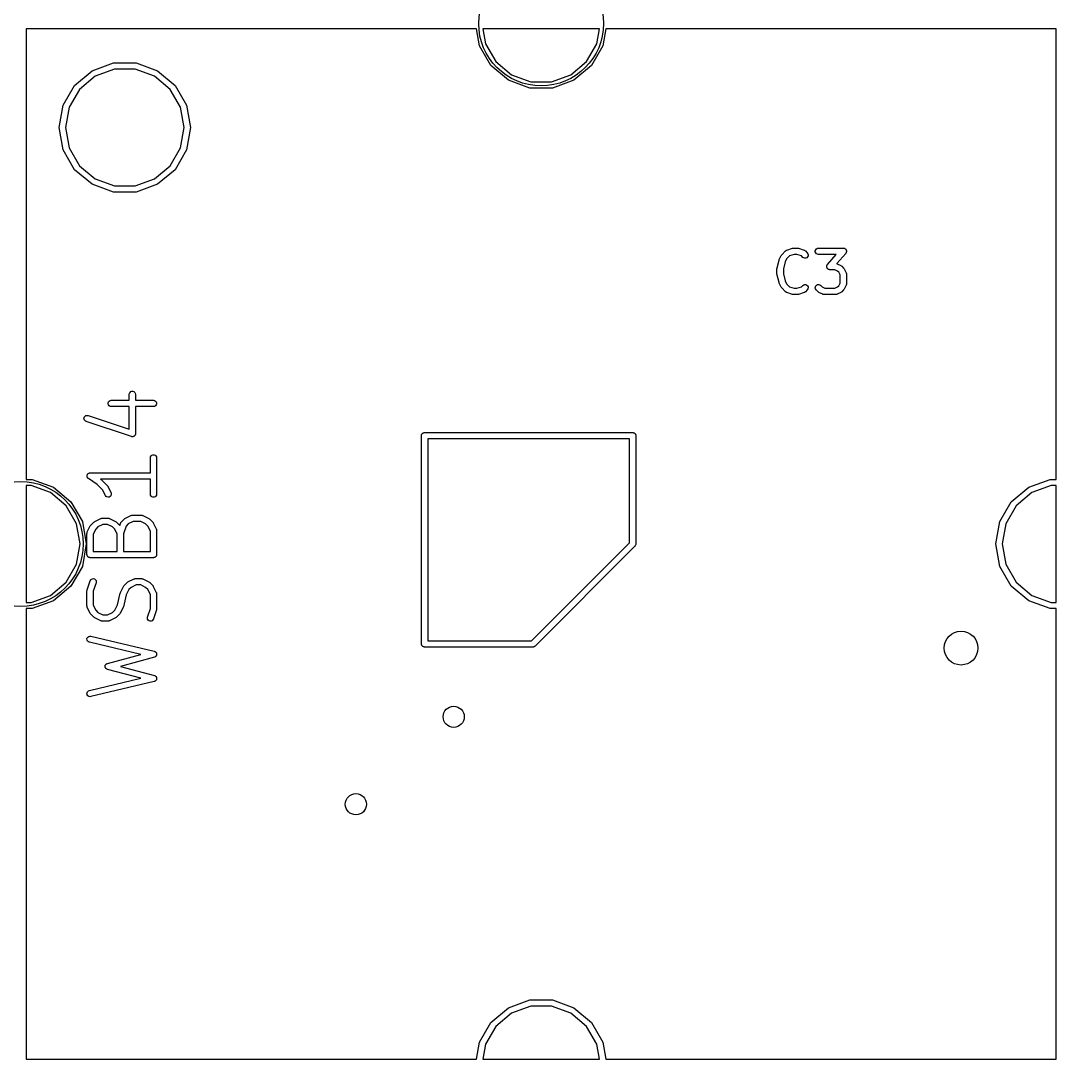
# Model space of a CAD drawing. Extents: x 0 to 102, y -163 to 0.
# Drawn here: x 25 to 49.87, y -99.87 to -74.94 of the extents above; entities that cross this region are included whole.
import ezdxf

# ---------------------------------------------------------------- set-up
doc = ezdxf.new("R2010")
doc.units = 0
doc.header["$MEASUREMENT"] = 0
doc.layers.add('BLACK', color=7, linetype='CONTINUOUS')

msp = doc.modelspace()

# ---------------------------------------------------------------- linework, layer by layer
at = {"layer": 'Black'}
for p, q in [((35.9474, -75.127), (25.127, -75.127)), ((25.127, -75.127), (25.127, -85.9489)), ((36.02, -75.5387), (35.9474, -75.127)), ((36.0974, -75.127), (36.1609, -75.4874)), ((38.9026, -75.127), (36.0974, -75.127)), ((38.8391, -75.4874), (38.9026, -75.127)), ((39.0526, -75.127), (38.98, -75.5387)), ((49.873, -75.127), (39.0526, -75.127)), ((49.873, -85.9489), (49.873, -75.127)), ((36.2935, -76.0124), (36.02, -75.5387)), ((36.1609, -75.4874), (36.4084, -75.916)), ((38.5916, -75.916), (38.8391, -75.4874)), ((38.98, -75.5387), (38.7065, -76.0124)), ((26.7125, -76.136), (27.2265, -75.9489)), ((27.2265, -75.9489), (27.7735, -75.9489)), ((27.7735, -75.9489), (28.2875, -76.136)), ((36.7125, -76.364), (36.2935, -76.0124)), ((36.4084, -75.916), (36.7875, -76.2341)), ((38.2125, -76.2341), (38.5916, -75.916)), ((38.7065, -76.0124), (38.2875, -76.364)), ((26.2935, -76.4876), (26.7125, -76.136)), ((26.7875, -76.2659), (26.4084, -76.584)), ((27.2526, -76.0966), (26.7875, -76.2659)), ((27.7474, -76.0966), (27.2526, -76.0966)), ((28.2125, -76.2659), (27.7474, -76.0966)), ((28.5916, -76.584), (28.2125, -76.2659)), ((28.2875, -76.136), (28.7065, -76.4876)), ((36.7875, -76.2341), (37.2526, -76.4034)), ((37.7474, -76.4034), (38.2125, -76.2341)), ((26.02, -76.9613), (26.2935, -76.4876)), ((28.7065, -76.4876), (28.98, -76.9613)), ((37.2265, -76.5511), (36.7125, -76.364)), ((37.7735, -76.5511), (37.2265, -76.5511)), ((37.2526, -76.4034), (37.7474, -76.4034)), ((38.2875, -76.364), (37.7735, -76.5511)), ((26.4084, -76.584), (26.1609, -77.0126)), ((28.8391, -77.0126), (28.5916, -76.584)), ((25.925, -77.5), (26.02, -76.9613)), ((26.1609, -77.0126), (26.075, -77.5)), ((28.925, -77.5), (28.8391, -77.0126)), ((28.98, -76.9613), (29.075, -77.5)), ((26.02, -78.0387), (25.925, -77.5)), ((26.075, -77.5), (26.1609, -77.9874)), ((28.8391, -77.9874), (28.925, -77.5)), ((29.075, -77.5), (28.98, -78.0387)), ((26.2935, -78.5124), (26.02, -78.0387)), ((26.1609, -77.9874), (26.4084, -78.416)), ((28.5916, -78.416), (28.8391, -77.9874)), ((28.98, -78.0387), (28.7065, -78.5124)), ((26.7125, -78.864), (26.2935, -78.5124)), ((26.4084, -78.416), (26.7875, -78.7341)), ((28.2125, -78.7341), (28.5916, -78.416)), ((28.7065, -78.5124), (28.2875, -78.864)), ((26.7875, -78.7341), (27.2526, -78.9034)), ((27.7474, -78.9034), (28.2125, -78.7341)), ((27.2265, -79.0511), (26.7125, -78.864)), ((27.2526, -78.9034), (27.7474, -78.9034)), ((28.2875, -78.864), (27.7735, -79.0511)), ((27.7735, -79.0511), (27.2265, -79.0511)), ((43.2797, -80.5554), (43.3716, -80.4635)), ((43.3716, -80.4635), (43.3752, -80.461)), ((43.3752, -80.461), (43.3781, -80.4577)), ((43.3781, -80.4577), (43.386, -80.4535)), ((43.386, -80.4535), (43.3933, -80.4483)), ((43.3933, -80.4483), (43.3975, -80.4472)), ((43.3975, -80.4472), (43.4014, -80.4451)), ((43.4014, -80.4451), (43.5393, -80.3991)), ((43.5393, -80.3991), (43.5513, -80.3974)), ((43.5513, -80.3974), (43.5634, -80.3952)), ((43.5634, -80.3952), (43.6553, -80.3952)), ((43.6553, -80.3952), (43.6673, -80.3974)), ((43.6673, -80.3974), (43.6794, -80.3991)), ((43.6794, -80.3991), (43.8173, -80.4451)), ((43.8173, -80.4451), (43.8211, -80.4472)), ((43.8211, -80.4472), (43.8254, -80.4483)), ((43.8254, -80.4483), (43.8327, -80.4535)), ((43.8327, -80.4535), (43.8405, -80.4577)), ((43.8405, -80.4577), (43.8435, -80.461)), ((43.8435, -80.461), (43.8471, -80.4635)), ((43.8471, -80.4635), (43.893, -80.5095)), ((43.893, -80.5095), (43.9082, -80.5312)), ((43.9082, -80.5312), (43.915, -80.5567)), ((44.0858, -80.4582), (44.0949, -80.4333)), ((44.0858, -80.4847), (44.0858, -80.4582)), ((44.0949, -80.5095), (44.0858, -80.4847)), ((44.0949, -80.4333), (44.1119, -80.4131)), ((44.1119, -80.5298), (44.0949, -80.5095)), ((44.1119, -80.4131), (44.1348, -80.3998)), ((44.1348, -80.543), (44.1119, -80.5298)), ((44.1348, -80.3998), (44.1609, -80.3952)), ((44.1609, -80.5476), (44.1348, -80.543)), ((44.1609, -80.3952), (44.7584, -80.3952)), ((44.8157, -80.5216), (44.6005, -80.7675)), ((44.7584, -80.3952), (44.7657, -80.3965)), ((44.7657, -80.3965), (44.7732, -80.3967)), ((44.7732, -80.3967), (44.7786, -80.3988)), ((44.7786, -80.3988), (44.7844, -80.3998)), ((44.7844, -80.3998), (44.7909, -80.4036)), ((44.7909, -80.4036), (44.7978, -80.4062)), ((44.7978, -80.4062), (44.8023, -80.4101)), ((44.8023, -80.4101), (44.8074, -80.4131)), ((44.8074, -80.4131), (44.8121, -80.4188)), ((44.8121, -80.4188), (44.8177, -80.4237)), ((44.8196, -80.5152), (44.8157, -80.5216)), ((44.8177, -80.4237), (44.8206, -80.4288)), ((44.8244, -80.5095), (44.8196, -80.5152)), ((44.8206, -80.4288), (44.8244, -80.4333)), ((44.8244, -80.4333), (44.8269, -80.4403)), ((44.8264, -80.504), (44.8244, -80.5095)), ((44.8294, -80.499), (44.8264, -80.504)), ((44.8269, -80.4403), (44.8305, -80.4469)), ((44.8309, -80.4917), (44.8294, -80.499)), ((44.8305, -80.4469), (44.8314, -80.4527)), ((44.8334, -80.4847), (44.8309, -80.4917)), ((44.8314, -80.4527), (44.8334, -80.4582)), ((44.8334, -80.4582), (44.8334, -80.4657)), ((44.8334, -80.4657), (44.8346, -80.473)), ((44.8346, -80.473), (44.8334, -80.4788)), ((44.8334, -80.4788), (44.8334, -80.4847)), ((43.1677, -80.8666), (43.2137, -80.6828)), ((43.2137, -80.6828), (43.2171, -80.6752)), ((43.2171, -80.6752), (43.2194, -80.6672)), ((43.2194, -80.6672), (43.2654, -80.5752)), ((43.2654, -80.5752), (43.2727, -80.5654)), ((43.2727, -80.5654), (43.2797, -80.5554)), ((43.3595, -80.7278), (43.3178, -80.8945)), ((43.3962, -80.6545), (43.3595, -80.7278)), ((43.4666, -80.584), (43.3962, -80.6545)), ((43.5757, -80.5476), (43.4666, -80.584)), ((43.6429, -80.5476), (43.5757, -80.5476)), ((43.752, -80.584), (43.6429, -80.5476)), ((43.7853, -80.6172), (43.752, -80.584)), ((43.8069, -80.6324), (43.7853, -80.6172)), ((43.8325, -80.6393), (43.8069, -80.6324)), ((43.8589, -80.637), (43.8325, -80.6393)), ((43.8828, -80.6258), (43.8589, -80.637)), ((43.9016, -80.6071), (43.8828, -80.6258)), ((43.9127, -80.5831), (43.9016, -80.6071)), ((43.915, -80.5567), (43.9127, -80.5831)), ((44.5904, -80.5476), (44.1609, -80.5476)), ((44.3754, -80.7953), (44.3793, -80.789)), ((44.3793, -80.789), (44.5904, -80.5476)), ((44.6005, -80.7675), (44.6006, -80.7675)), ((44.6006, -80.7675), (44.6044, -80.7697)), ((44.6044, -80.7697), (44.6086, -80.771)), ((44.6086, -80.771), (44.7005, -80.8169)), ((43.1654, -80.8851), (43.167, -80.8759)), ((43.1654, -81.023), (43.1654, -80.8851)), ((43.167, -81.0322), (43.1654, -81.023)), ((43.167, -80.8759), (43.1677, -80.8666)), ((43.1677, -81.0415), (43.167, -81.0322)), ((43.2137, -81.2253), (43.1677, -81.0415)), ((43.3178, -80.8945), (43.3178, -81.0136)), ((43.3178, -81.0136), (43.3595, -81.1802)), ((44.3605, -80.8376), (44.3616, -80.8318)), ((44.3616, -80.8449), (44.3605, -80.8376)), ((44.3616, -80.8259), (44.3641, -80.8189)), ((44.3616, -80.8318), (44.3616, -80.8259)), ((44.3616, -80.8524), (44.3616, -80.8449)), ((44.3636, -80.8579), (44.3616, -80.8524)), ((44.3645, -80.8637), (44.3636, -80.8579)), ((44.3641, -80.8189), (44.3656, -80.8116)), ((44.3681, -80.8702), (44.3645, -80.8637)), ((44.3656, -80.8116), (44.3686, -80.8066)), ((44.3706, -80.8772), (44.3681, -80.8702)), ((44.3686, -80.8066), (44.3706, -80.801)), ((44.3706, -80.801), (44.3754, -80.7953)), ((44.3744, -80.8817), (44.3706, -80.8772)), ((44.3773, -80.8869), (44.3744, -80.8817)), ((44.3829, -80.8918), (44.3773, -80.8869)), ((44.3877, -80.8975), (44.3829, -80.8918)), ((44.3928, -80.9004), (44.3877, -80.8975)), ((44.3972, -80.9043), (44.3928, -80.9004)), ((44.4041, -80.907), (44.3972, -80.9043)), ((44.4106, -80.9107), (44.4041, -80.907)), ((44.4164, -80.9118), (44.4106, -80.9107)), ((44.4219, -80.9139), (44.4164, -80.9118)), ((44.4293, -80.914), (44.4219, -80.9139)), ((44.4366, -80.9153), (44.4293, -80.914)), ((44.5565, -80.9153), (44.4366, -80.9153)), ((44.6213, -80.9477), (44.5565, -80.9153)), ((44.6498, -80.9762), (44.6213, -80.9477)), ((44.6822, -81.041), (44.6498, -80.9762)), ((44.6822, -81.2348), (44.6822, -81.041)), ((44.7005, -80.8169), (44.7103, -80.8242)), ((44.7103, -80.8242), (44.7203, -80.8312)), ((44.7203, -80.8312), (44.7663, -80.8772)), ((44.7663, -80.8772), (44.7733, -80.8872)), ((44.7733, -80.8872), (44.7806, -80.897)), ((44.7806, -80.897), (44.8265, -80.9889)), ((44.8265, -80.9889), (44.8278, -80.9931)), ((44.8278, -80.9931), (44.83, -80.9969)), ((44.83, -80.9969), (44.8315, -81.0057)), ((44.8315, -81.0057), (44.8341, -81.0143)), ((44.8341, -81.0143), (44.8338, -81.0187)), ((44.8338, -81.0187), (44.8346, -81.023)), ((44.8346, -81.023), (44.8346, -81.2528)), ((43.2171, -81.2329), (43.2137, -81.2253)), ((43.2194, -81.2409), (43.2171, -81.2329)), ((43.2654, -81.3328), (43.2194, -81.2409)), ((43.3595, -81.1802), (43.3962, -81.2536)), ((43.3962, -81.2536), (43.4666, -81.3241)), ((43.752, -81.3241), (43.7853, -81.2908)), ((43.7853, -81.2908), (43.8069, -81.2757)), ((43.8069, -81.2757), (43.8325, -81.2688)), ((43.8325, -81.2688), (43.8589, -81.2711)), ((43.8589, -81.2711), (43.8828, -81.2823)), ((43.8828, -81.2823), (43.9016, -81.301)), ((44.0984, -81.301), (44.1172, -81.2823)), ((44.1172, -81.2823), (44.1411, -81.2711)), ((44.1411, -81.2711), (44.1675, -81.2688)), ((44.1675, -81.2688), (44.1931, -81.2757)), ((44.1931, -81.2757), (44.2147, -81.2908)), ((44.2147, -81.2908), (44.252, -81.3281)), ((44.6498, -81.2996), (44.6822, -81.2348)), ((44.8265, -81.2869), (44.7806, -81.3788)), ((44.8278, -81.2827), (44.8265, -81.2869)), ((44.83, -81.2789), (44.8278, -81.2827)), ((44.8315, -81.2701), (44.83, -81.2789)), ((44.8341, -81.2615), (44.8315, -81.2701)), ((44.8346, -81.2528), (44.8338, -81.2571)), ((44.8338, -81.2571), (44.8341, -81.2615)), ((43.2727, -81.3426), (43.2654, -81.3328)), ((43.2797, -81.3526), (43.2727, -81.3426)), ((43.3716, -81.4446), (43.2797, -81.3526)), ((43.3752, -81.4471), (43.3716, -81.4446)), ((43.3781, -81.4504), (43.3752, -81.4471)), ((43.386, -81.4546), (43.3781, -81.4504)), ((43.3933, -81.4597), (43.386, -81.4546)), ((43.3975, -81.4609), (43.3933, -81.4597)), ((43.4014, -81.463), (43.3975, -81.4609)), ((43.5393, -81.5089), (43.4014, -81.463)), ((43.4666, -81.3241), (43.5757, -81.3604)), ((43.5513, -81.5107), (43.5393, -81.5089)), ((43.5634, -81.5128), (43.5513, -81.5107)), ((43.6553, -81.5128), (43.5634, -81.5128)), ((43.5757, -81.3604), (43.6429, -81.3604)), ((43.6429, -81.3604), (43.752, -81.3241)), ((43.6673, -81.5107), (43.6553, -81.5128)), ((43.6794, -81.5089), (43.6673, -81.5107)), ((43.8173, -81.463), (43.6794, -81.5089)), ((43.8211, -81.4609), (43.8173, -81.463)), ((43.8254, -81.4597), (43.8211, -81.4609)), ((43.8327, -81.4546), (43.8254, -81.4597)), ((43.8405, -81.4504), (43.8327, -81.4546)), ((43.8435, -81.4471), (43.8405, -81.4504)), ((43.8471, -81.4446), (43.8435, -81.4471)), ((43.893, -81.3986), (43.8471, -81.4446)), ((43.9082, -81.3769), (43.893, -81.3986)), ((43.9016, -81.301), (43.9127, -81.325)), ((43.915, -81.3514), (43.9082, -81.3769)), ((43.9127, -81.325), (43.915, -81.3514)), ((44.085, -81.3514), (44.0873, -81.325)), ((44.0918, -81.3769), (44.085, -81.3514)), ((44.0873, -81.325), (44.0984, -81.301)), ((44.107, -81.3986), (44.0918, -81.3769)), ((44.1529, -81.4446), (44.107, -81.3986)), ((44.1629, -81.4516), (44.1529, -81.4446)), ((44.1728, -81.4588), (44.1629, -81.4516)), ((44.2647, -81.5048), (44.1728, -81.4588)), ((44.252, -81.3281), (44.3167, -81.3604)), ((44.2689, -81.506), (44.2647, -81.5048)), ((44.2727, -81.5082), (44.2689, -81.506)), ((44.2815, -81.5098), (44.2727, -81.5082)), ((44.29, -81.5123), (44.2815, -81.5098)), ((44.2944, -81.5121), (44.29, -81.5123)), ((44.2988, -81.5128), (44.2944, -81.5121)), ((44.5745, -81.5128), (44.2988, -81.5128)), ((44.3167, -81.3604), (44.5565, -81.3604)), ((44.5565, -81.3604), (44.6213, -81.3281)), ((44.5788, -81.5121), (44.5745, -81.5128)), ((44.5832, -81.5123), (44.5788, -81.5121)), ((44.5918, -81.5098), (44.5832, -81.5123)), ((44.6006, -81.5082), (44.5918, -81.5098)), ((44.6044, -81.506), (44.6006, -81.5082)), ((44.6086, -81.5048), (44.6044, -81.506)), ((44.7005, -81.4588), (44.6086, -81.5048)), ((44.6213, -81.3281), (44.6498, -81.2996)), ((44.7103, -81.4516), (44.7005, -81.4588)), ((44.7203, -81.4446), (44.7103, -81.4516)), ((44.7663, -81.3986), (44.7203, -81.4446)), ((44.7733, -81.3886), (44.7663, -81.3986)), ((44.7806, -81.3788), (44.7733, -81.3886)), ((27.6064, -83.9077), (27.611, -83.8821)), ((27.6064, -84.0504), (27.6064, -83.9077)), ((27.611, -83.8821), (27.624, -83.8595)), ((27.624, -83.8595), (27.6439, -83.8428)), ((27.6439, -83.8428), (27.6684, -83.8339)), ((27.6684, -83.8339), (27.6945, -83.8339)), ((27.6945, -83.8339), (27.7189, -83.8428)), ((27.7189, -83.8428), (27.7389, -83.8595)), ((27.7389, -83.8595), (27.7519, -83.8821)), ((27.7519, -83.8821), (27.7564, -83.9077)), ((27.7564, -83.9077), (27.7564, -84.0504)), ((27.0996, -84.1124), (27.1085, -84.0879)), ((27.0996, -84.1385), (27.0996, -84.1124)), ((27.1085, -84.1629), (27.0996, -84.1385)), ((27.1085, -84.0879), (27.1252, -84.068)), ((27.1252, -84.1829), (27.1085, -84.1629)), ((27.1252, -84.068), (27.1478, -84.055)), ((27.1478, -84.1959), (27.1252, -84.1829)), ((27.1478, -84.055), (27.1734, -84.0504)), ((27.1734, -84.2004), (27.1478, -84.1959)), ((27.1734, -84.0504), (27.6064, -84.0504)), ((27.6064, -84.2004), (27.1734, -84.2004)), ((27.6064, -84.7471), (27.6064, -84.2004)), ((27.7564, -84.0504), (28.1894, -84.0504)), ((28.1894, -84.2004), (27.7564, -84.2004)), ((27.7564, -84.2004), (27.7564, -84.8511)), ((28.1894, -84.0504), (28.2151, -84.055)), ((28.2151, -84.1959), (28.1894, -84.2004)), ((28.2151, -84.055), (28.2376, -84.068)), ((28.2376, -84.1829), (28.2151, -84.1959)), ((28.2376, -84.068), (28.2544, -84.0879)), ((28.2544, -84.1629), (28.2376, -84.1829)), ((28.2544, -84.0879), (28.2633, -84.1124)), ((28.2633, -84.1385), (28.2544, -84.1629)), ((28.2633, -84.1124), (28.2633, -84.1385)), ((26.5187, -84.4773), (26.5269, -84.4526)), ((26.5194, -84.5033), (26.5187, -84.4773)), ((26.529, -84.5275), (26.5194, -84.5033)), ((26.5269, -84.4526), (26.5431, -84.4322)), ((26.5462, -84.547), (26.529, -84.5275)), ((26.5431, -84.4322), (26.5653, -84.4185)), ((26.5653, -84.4185), (26.5908, -84.4133)), ((26.5908, -84.4133), (26.6166, -84.4171)), ((26.6166, -84.4171), (27.6064, -84.7471)), ((26.5691, -84.5594), (26.5462, -84.547)), ((27.6577, -84.9223), (26.5691, -84.5594)), ((27.6632, -84.9231), (27.6577, -84.9223)), ((27.6684, -84.925), (27.6632, -84.9231)), ((27.676, -84.925), (27.6684, -84.925)), ((27.6835, -84.9261), (27.676, -84.925)), ((27.6889, -84.925), (27.6835, -84.9261)), ((27.6945, -84.925), (27.6889, -84.925)), ((27.7016, -84.9224), (27.6945, -84.925)), ((27.709, -84.9209), (27.7016, -84.9224)), ((27.7137, -84.918), (27.709, -84.9209)), ((27.7189, -84.9161), (27.7137, -84.918)), ((27.7247, -84.9112), (27.7189, -84.9161)), ((27.7312, -84.9073), (27.7247, -84.9112)), ((27.7346, -84.9029), (27.7312, -84.9073)), ((27.7389, -84.8994), (27.7346, -84.9029)), ((27.7427, -84.8928), (27.7389, -84.8994)), ((27.7474, -84.8869), (27.7427, -84.8928)), ((27.7491, -84.8816), (27.7474, -84.8869)), ((27.7519, -84.8768), (27.7491, -84.8816)), ((27.7532, -84.8693), (27.7519, -84.8768)), ((27.7556, -84.8621), (27.7532, -84.8693)), ((27.7564, -84.8511), (27.7555, -84.8566)), ((27.7555, -84.8566), (27.7556, -84.8621)), ((34.625, -84.9), (34.6261, -84.8935)), ((34.625, -89.9), (34.625, -84.9)), ((34.6261, -84.887), (34.6284, -84.8808)), ((34.6261, -84.8935), (34.6261, -84.887)), ((34.6284, -84.8808), (34.6295, -84.8743)), ((34.6295, -84.8743), (34.6328, -84.8687)), ((34.6328, -84.8687), (34.635, -84.8625)), ((34.635, -84.8625), (34.6393, -84.8575)), ((34.6393, -84.8575), (34.6425, -84.8518)), ((34.6425, -84.8518), (34.6476, -84.8476)), ((34.6476, -84.8476), (34.6518, -84.8425)), ((34.6518, -84.8425), (34.6575, -84.8393)), ((34.6575, -84.8393), (34.6625, -84.835)), ((34.6625, -84.835), (34.6687, -84.8328)), ((34.6687, -84.8328), (34.6743, -84.8295)), ((34.6743, -84.8295), (34.6808, -84.8284)), ((34.6808, -84.8284), (34.687, -84.8261)), ((34.687, -84.8261), (34.6935, -84.8261)), ((34.6935, -84.8261), (34.7, -84.825)), ((34.7, -84.825), (39.7, -84.825)), ((34.775, -84.975), (34.775, -89.825)), ((39.625, -84.975), (34.775, -84.975)), ((39.625, -87.4689), (39.625, -84.975)), ((39.7, -84.825), (39.7065, -84.8261)), ((39.7065, -84.8261), (39.713, -84.8261)), ((39.713, -84.8261), (39.7192, -84.8284)), ((39.7192, -84.8284), (39.7257, -84.8295)), ((39.7257, -84.8295), (39.7313, -84.8328)), ((39.7313, -84.8328), (39.7375, -84.835)), ((39.7375, -84.835), (39.7425, -84.8393)), ((39.7425, -84.8393), (39.7482, -84.8425)), ((39.7482, -84.8425), (39.7524, -84.8476)), ((39.7524, -84.8476), (39.7575, -84.8518)), ((39.7575, -84.8518), (39.7607, -84.8575)), ((39.7607, -84.8575), (39.765, -84.8625)), ((39.765, -84.8625), (39.7672, -84.8687)), ((39.7672, -84.8687), (39.7705, -84.8743)), ((39.7705, -84.8743), (39.7716, -84.8808)), ((39.7716, -84.8808), (39.7739, -84.887)), ((39.7739, -84.887), (39.7739, -84.8935)), ((39.7739, -84.8935), (39.775, -84.9)), ((39.775, -84.9), (39.775, -87.5)), ((28.1144, -85.4317), (28.119, -85.4061)), ((28.1144, -85.7921), (28.1144, -85.4317)), ((28.119, -85.4061), (28.132, -85.3835)), ((28.132, -85.3835), (28.1519, -85.3668)), ((28.1519, -85.3668), (28.1764, -85.3579)), ((28.1764, -85.3579), (28.2025, -85.3579)), ((28.2025, -85.3579), (28.2269, -85.3668)), ((28.2269, -85.3668), (28.2469, -85.3835)), ((28.2469, -85.3835), (28.2599, -85.4061)), ((28.2599, -85.4061), (28.2644, -85.4317)), ((28.2644, -85.4317), (28.2644, -86.3026)), ((25.127, -85.9489), (25.2735, -85.9489)), ((25.2735, -85.9489), (25.7875, -86.136)), ((26.5906, -85.8623), (26.5916, -85.8583)), ((26.5916, -85.8712), (26.5906, -85.8623)), ((26.5916, -85.8541), (26.5946, -85.8457)), ((26.5916, -85.8583), (26.5916, -85.8541)), ((26.5916, -85.8802), (26.5916, -85.8712)), ((26.593, -85.8841), (26.5916, -85.8802)), ((26.5934, -85.8882), (26.593, -85.8841)), ((26.5974, -85.8962), (26.5934, -85.8882)), ((26.5946, -85.8457), (26.5967, -85.837)), ((26.5967, -85.837), (26.5991, -85.8336)), ((26.6005, -85.9046), (26.5974, -85.8962)), ((26.5991, -85.8336), (26.6005, -85.8296)), ((26.6005, -85.8296), (26.6062, -85.8228)), ((26.6031, -85.9078), (26.6005, -85.9046)), ((26.605, -85.9116), (26.6031, -85.9078)), ((26.6115, -85.9177), (26.605, -85.9116)), ((26.6062, -85.8228), (26.6112, -85.8153)), ((26.6112, -85.8153), (26.6145, -85.8129)), ((26.6172, -85.9246), (26.6115, -85.9177)), ((26.6145, -85.8129), (26.6172, -85.8097)), ((26.6172, -85.8097), (26.625, -85.8052)), ((26.6208, -85.9267), (26.6172, -85.9246)), ((26.6238, -85.9295), (26.6208, -85.9267)), ((26.8354, -86.0706), (26.6238, -85.9295)), ((26.625, -85.8052), (26.6322, -85.7999)), ((26.6322, -85.7999), (26.6362, -85.7987)), ((26.6362, -85.7987), (26.6398, -85.7967)), ((26.6398, -85.7967), (26.6486, -85.7951)), ((26.6486, -85.7951), (26.6572, -85.7926)), ((26.6572, -85.7926), (26.6613, -85.7929)), ((26.6613, -85.7929), (26.6654, -85.7921)), ((26.6654, -85.7921), (28.1144, -85.7921)), ((28.1144, -85.9421), (26.9131, -85.9421)), ((26.9131, -85.9421), (26.9247, -85.9499)), ((26.9247, -85.9499), (26.9301, -85.955)), ((26.9301, -85.955), (26.9362, -85.9593)), ((26.9362, -85.9593), (27.0813, -86.1044)), ((28.1144, -86.3026), (28.1144, -85.9421)), ((49.2125, -86.136), (49.7265, -85.9489)), ((49.7265, -85.9489), (49.873, -85.9489)), ((25.2474, -86.0966), (25.127, -86.0966)), ((25.127, -86.0966), (25.127, -88.9034)), ((25.7125, -86.2659), (25.2474, -86.0966)), ((26.0916, -86.584), (25.7125, -86.2659)), ((25.7875, -86.136), (26.2065, -86.4876)), ((26.9666, -86.2019), (26.8354, -86.0706)), ((27.0338, -86.3361), (26.9666, -86.2019)), ((27.0813, -86.1044), (27.0882, -86.1142)), ((27.0882, -86.1142), (27.0954, -86.1239)), ((27.0954, -86.1239), (27.1679, -86.269)), ((27.1679, -86.269), (27.1754, -86.294)), ((48.7935, -86.4876), (49.2125, -86.136)), ((49.2875, -86.2659), (48.9084, -86.584)), ((49.7526, -86.0966), (49.2875, -86.2659)), ((49.873, -86.0966), (49.7526, -86.0966)), ((49.873, -88.9034), (49.873, -86.0966)), ((26.2065, -86.4876), (26.48, -86.9613)), ((27.0493, -86.357), (27.0338, -86.3361)), ((27.071, -86.3714), (27.0493, -86.357)), ((27.0964, -86.3774), (27.071, -86.3714)), ((27.1222, -86.3745), (27.0964, -86.3774)), ((27.1455, -86.3628), (27.1222, -86.3745)), ((27.1634, -86.3439), (27.1455, -86.3628)), ((27.1738, -86.32), (27.1634, -86.3439)), ((27.1754, -86.294), (27.1738, -86.32)), ((28.119, -86.3282), (28.1144, -86.3026)), ((28.132, -86.3508), (28.119, -86.3282)), ((28.1519, -86.3675), (28.132, -86.3508)), ((28.1764, -86.3764), (28.1519, -86.3675)), ((28.2025, -86.3764), (28.1764, -86.3764)), ((28.2269, -86.3675), (28.2025, -86.3764)), ((28.2469, -86.3508), (28.2269, -86.3675)), ((28.2599, -86.3282), (28.2469, -86.3508)), ((28.2644, -86.3026), (28.2599, -86.3282)), ((48.52, -86.9613), (48.7935, -86.4876)), ((26.3391, -87.0126), (26.0916, -86.584)), ((48.9084, -86.584), (48.6609, -87.0126)), ((26.425, -87.5), (26.3391, -87.0126)), ((26.48, -86.9613), (26.575, -87.5)), ((26.685, -87.0478), (26.7575, -86.9753)), ((26.7575, -86.9753), (26.7674, -86.9684)), ((26.7674, -86.9684), (26.777, -86.9612)), ((26.777, -86.9612), (26.9222, -86.8886)), ((26.9222, -86.8886), (26.9263, -86.8874)), ((26.9263, -86.8874), (26.9301, -86.8852)), ((26.9301, -86.8852), (26.9387, -86.8837)), ((26.9387, -86.8837), (26.9471, -86.8812)), ((26.9471, -86.8812), (26.9515, -86.8815)), ((26.9515, -86.8815), (26.9557, -86.8807)), ((26.9557, -86.8807), (27.1009, -86.8807)), ((27.1009, -86.8807), (27.1051, -86.8815)), ((27.1051, -86.8815), (27.1094, -86.8812)), ((27.1094, -86.8812), (27.1179, -86.8837)), ((27.1179, -86.8837), (27.1265, -86.8852)), ((27.1265, -86.8852), (27.1303, -86.8874)), ((27.1303, -86.8874), (27.1344, -86.8886)), ((27.1344, -86.8886), (27.2795, -86.9612)), ((27.2795, -86.9612), (27.2892, -86.9684)), ((27.2892, -86.9684), (27.299, -86.9753)), ((27.299, -86.9753), (27.3716, -87.0478)), ((27.376, -87.0542), (27.3926, -87.0046)), ((27.3926, -87.0046), (27.3946, -87.0008)), ((27.3946, -87.0008), (27.3957, -86.9966)), ((27.3957, -86.9966), (27.4008, -86.9894)), ((27.4008, -86.9894), (27.405, -86.9817)), ((27.405, -86.9817), (27.4082, -86.9788)), ((27.4082, -86.9788), (27.4107, -86.9753)), ((27.4107, -86.9753), (27.4833, -86.9027)), ((27.4833, -86.9027), (27.4931, -86.8958)), ((27.4931, -86.8958), (27.5027, -86.8886)), ((27.5027, -86.8886), (27.6479, -86.8161)), ((27.5807, -87.0174), (27.5293, -87.0688)), ((27.6991, -86.9581), (27.5807, -87.0174)), ((27.6479, -86.8161), (27.652, -86.8148)), ((27.652, -86.8148), (27.6558, -86.8127)), ((27.6558, -86.8127), (27.6644, -86.8111)), ((27.6644, -86.8111), (27.6729, -86.8086)), ((27.6729, -86.8086), (27.6772, -86.8089)), ((27.6772, -86.8089), (27.6814, -86.8081)), ((27.6814, -86.8081), (27.8991, -86.8081)), ((27.8814, -86.9581), (27.6991, -86.9581)), ((27.9999, -87.0174), (27.8814, -86.9581)), ((27.8991, -86.8081), (27.9034, -86.8089)), ((27.9034, -86.8089), (27.9077, -86.8086)), ((27.9077, -86.8086), (27.9161, -86.8111)), ((27.9161, -86.8111), (27.9248, -86.8127)), ((27.9248, -86.8127), (27.9285, -86.8148)), ((27.9285, -86.8148), (27.9327, -86.8161)), ((27.9327, -86.8161), (28.0778, -86.8886)), ((28.0552, -87.0727), (27.9999, -87.0174)), ((28.0778, -86.8886), (28.0875, -86.8958)), ((28.0875, -86.8958), (28.0973, -86.9027)), ((28.0973, -86.9027), (28.1699, -86.9753)), ((28.1699, -86.9753), (28.1768, -86.9851)), ((28.1768, -86.9851), (28.1839, -86.9947)), ((28.1839, -86.9947), (28.2565, -87.1399)), ((48.425, -87.5), (48.52, -86.9613)), ((48.6609, -87.0126), (48.575, -87.5)), ((26.5904, -87.246), (26.5912, -87.2417)), ((26.5904, -87.754), (26.5904, -87.246)), ((26.5909, -87.2374), (26.5934, -87.229)), ((26.5912, -87.2417), (26.5909, -87.2374)), ((26.5934, -87.229), (26.595, -87.2203)), ((26.595, -87.2203), (26.5971, -87.2166)), ((26.5971, -87.2166), (26.5983, -87.2125)), ((26.5983, -87.2125), (26.6709, -87.0673)), ((26.6709, -87.0673), (26.6781, -87.0577)), ((26.6781, -87.0577), (26.685, -87.0478)), ((26.7996, -87.1453), (26.7404, -87.2637)), ((26.7404, -87.2637), (26.7404, -87.679)), ((26.855, -87.0899), (26.7996, -87.1453)), ((26.9734, -87.0307), (26.855, -87.0899)), ((27.0832, -87.0307), (26.9734, -87.0307)), ((27.2016, -87.0899), (27.0832, -87.0307)), ((27.2569, -87.1453), (27.2016, -87.0899)), ((27.3161, -87.2637), (27.2569, -87.1453)), ((27.3161, -87.679), (27.3161, -87.2637)), ((27.3716, -87.0478), (27.376, -87.0542)), ((27.5293, -87.0688), (27.4661, -87.2582)), ((27.4661, -87.2582), (27.4661, -87.679)), ((28.1144, -87.1911), (28.0552, -87.0727)), ((28.1144, -87.679), (28.1144, -87.1911)), ((28.2565, -87.1399), (28.2577, -87.144)), ((28.2577, -87.144), (28.2599, -87.1478)), ((28.2599, -87.1478), (28.2614, -87.1564)), ((28.2614, -87.1564), (28.2639, -87.1649)), ((28.2639, -87.1649), (28.2637, -87.1692)), ((28.2637, -87.1692), (28.2644, -87.1734)), ((28.2644, -87.1734), (28.2644, -87.754)), ((26.3391, -87.9874), (26.425, -87.5)), ((26.575, -87.5), (26.48, -88.0387)), ((37.2689, -89.825), (39.625, -87.4689)), ((39.7705, -87.5257), (39.7688, -87.5285)), ((39.7722, -87.516), (39.7705, -87.5257)), ((39.7747, -87.5065), (39.7722, -87.516)), ((39.775, -87.5), (39.7744, -87.5032)), ((39.7744, -87.5032), (39.7747, -87.5065)), ((48.52, -88.0387), (48.425, -87.5)), ((48.575, -87.5), (48.6609, -87.9874)), ((26.5916, -87.7605), (26.5904, -87.754)), ((26.5916, -87.767), (26.5916, -87.7605)), ((26.5938, -87.7732), (26.5916, -87.767)), ((26.595, -87.7797), (26.5938, -87.7732)), ((26.7404, -87.679), (27.3161, -87.679)), ((27.4661, -87.679), (28.1144, -87.679)), ((28.261, -87.7732), (28.2599, -87.7797)), ((28.2633, -87.767), (28.261, -87.7732)), ((28.2644, -87.754), (28.2633, -87.7605)), ((28.2633, -87.7605), (28.2633, -87.767)), ((39.753, -87.553), (37.353, -89.953)), ((39.7549, -87.5503), (39.753, -87.553)), ((39.7575, -87.5482), (39.7549, -87.5503)), ((39.7623, -87.5397), (39.7575, -87.5482)), ((39.768, -87.5317), (39.7623, -87.5397)), ((39.7688, -87.5285), (39.768, -87.5317)), ((26.0916, -88.416), (26.3391, -87.9874)), ((26.5982, -87.7853), (26.595, -87.7797)), ((26.6005, -87.7915), (26.5982, -87.7853)), ((26.6047, -87.7965), (26.6005, -87.7915)), ((26.608, -87.8022), (26.6047, -87.7965)), ((26.613, -87.8064), (26.608, -87.8022)), ((26.6172, -87.8115), (26.613, -87.8064)), ((26.6229, -87.8147), (26.6172, -87.8115)), ((26.6279, -87.819), (26.6229, -87.8147)), ((26.6341, -87.8212), (26.6279, -87.819)), ((26.6398, -87.8245), (26.6341, -87.8212)), ((26.6462, -87.8256), (26.6398, -87.8245)), ((26.6524, -87.8279), (26.6462, -87.8256)), ((26.659, -87.8279), (26.6524, -87.8279)), ((26.6654, -87.829), (26.659, -87.8279)), ((28.1894, -87.829), (26.6654, -87.829)), ((28.1959, -87.8279), (28.1894, -87.829)), ((28.2025, -87.8279), (28.1959, -87.8279)), ((28.2086, -87.8256), (28.2025, -87.8279)), ((28.2151, -87.8245), (28.2086, -87.8256)), ((28.2208, -87.8212), (28.2151, -87.8245)), ((28.2269, -87.819), (28.2208, -87.8212)), ((28.232, -87.8147), (28.2269, -87.819)), ((28.2376, -87.8115), (28.232, -87.8147)), ((28.2419, -87.8064), (28.2376, -87.8115)), ((28.2469, -87.8022), (28.2419, -87.8064)), ((28.2502, -87.7965), (28.2469, -87.8022)), ((28.2544, -87.7915), (28.2502, -87.7965)), ((28.2566, -87.7853), (28.2544, -87.7915)), ((28.2599, -87.7797), (28.2566, -87.7853)), ((48.6609, -87.9874), (48.9084, -88.416)), ((26.48, -88.0387), (26.2065, -88.5124)), ((48.7935, -88.5124), (48.52, -88.0387)), ((25.7125, -88.7341), (26.0916, -88.416)), ((26.2065, -88.5124), (25.7875, -88.864)), ((26.5943, -88.6011), (26.6668, -88.3834)), ((26.6668, -88.3834), (26.6793, -88.3605)), ((26.6793, -88.3605), (26.6987, -88.3432)), ((26.6987, -88.3432), (26.723, -88.3337)), ((26.723, -88.3337), (26.749, -88.333)), ((26.8092, -88.4309), (26.7404, -88.637)), ((26.749, -88.333), (26.7737, -88.3412)), ((26.7737, -88.3412), (26.7941, -88.3574)), ((26.7941, -88.3574), (26.8077, -88.3796)), ((26.8077, -88.3796), (26.813, -88.4051)), ((26.813, -88.4051), (26.8092, -88.4309)), ((27.3966, -88.6639), (27.4692, -88.5187)), ((27.4692, -88.5187), (27.4764, -88.5091)), ((27.4764, -88.5091), (27.4833, -88.4993)), ((27.4833, -88.4993), (27.5558, -88.4267)), ((27.5558, -88.4267), (27.5657, -88.4198)), ((27.5657, -88.4198), (27.5753, -88.4126)), ((27.5753, -88.4126), (27.7205, -88.3401)), ((27.7717, -88.4821), (27.6533, -88.5414)), ((27.7205, -88.3401), (27.7246, -88.3388)), ((27.7246, -88.3388), (27.7283, -88.3367)), ((27.7283, -88.3367), (27.737, -88.3351)), ((27.737, -88.3351), (27.7454, -88.3326)), ((27.7454, -88.3326), (27.7497, -88.3329)), ((27.7497, -88.3329), (27.754, -88.3321)), ((27.754, -88.3321), (27.8991, -88.3321)), ((27.8814, -88.4821), (27.7717, -88.4821)), ((27.9999, -88.5414), (27.8814, -88.4821)), ((27.8991, -88.3321), (27.9034, -88.3329)), ((27.9034, -88.3329), (27.9077, -88.3326)), ((27.9077, -88.3326), (27.9161, -88.3351)), ((27.9161, -88.3351), (27.9248, -88.3367)), ((27.9248, -88.3367), (27.9285, -88.3388)), ((27.9285, -88.3388), (27.9327, -88.3401)), ((27.9327, -88.3401), (28.0778, -88.4126)), ((28.0778, -88.4126), (28.0875, -88.4198)), ((28.0875, -88.4198), (28.0973, -88.4267)), ((28.0973, -88.4267), (28.1699, -88.4993)), ((28.1699, -88.4993), (28.1768, -88.5091)), ((28.1768, -88.5091), (28.1839, -88.5187)), ((28.1839, -88.5187), (28.2565, -88.6639)), ((49.2125, -88.864), (48.7935, -88.5124)), ((48.9084, -88.416), (49.2875, -88.7341)), ((25.2474, -88.9034), (25.7125, -88.7341)), ((26.5904, -88.6249), (26.5925, -88.613)), ((26.5904, -88.9877), (26.5904, -88.6249)), ((26.5925, -88.613), (26.5943, -88.6011)), ((26.7404, -88.637), (26.7404, -88.97)), ((27.3204, -88.9615), (27.391, -88.6792)), ((27.391, -88.6792), (27.3943, -88.6717)), ((27.3943, -88.6717), (27.3966, -88.6639)), ((27.5345, -88.7236), (27.4639, -89.0059)), ((27.5979, -88.5967), (27.5345, -88.7236)), ((27.6533, -88.5414), (27.5979, -88.5967)), ((28.0552, -88.5967), (27.9999, -88.5414)), ((28.1144, -88.7151), (28.0552, -88.5967)), ((28.1144, -89.0481), (28.1144, -88.7151)), ((28.2565, -88.6639), (28.2577, -88.668)), ((28.2577, -88.668), (28.2599, -88.6718)), ((28.2599, -88.6718), (28.2614, -88.6804)), ((28.2614, -88.6804), (28.2639, -88.6889)), ((28.2639, -88.6889), (28.2637, -88.6932)), ((28.2637, -88.6932), (28.2644, -88.6974)), ((28.2644, -88.6974), (28.2644, -89.0603)), ((49.2875, -88.7341), (49.7526, -88.9034)), ((25.127, -88.9034), (25.2474, -88.9034)), ((25.7875, -88.864), (25.2735, -89.0511)), ((26.5912, -88.992), (26.5904, -88.9877)), ((26.5909, -88.9963), (26.5912, -88.992)), ((26.5934, -89.0047), (26.5909, -88.9963)), ((26.595, -89.0134), (26.5934, -89.0047)), ((26.5971, -89.0171), (26.595, -89.0134)), ((26.5983, -89.0213), (26.5971, -89.0171)), ((26.6709, -89.1664), (26.5983, -89.0213)), ((26.7404, -88.97), (26.7996, -89.0884)), ((27.2569, -89.0884), (27.3204, -88.9615)), ((27.4582, -89.0213), (27.3857, -89.1664)), ((27.4606, -89.0134), (27.4582, -89.0213)), ((27.4639, -89.0059), (27.4606, -89.0134)), ((49.7265, -89.0511), (49.2125, -88.864)), ((49.7526, -88.9034), (49.873, -88.9034)), ((25.2735, -89.0511), (25.127, -89.0511)), ((25.127, -89.0511), (25.127, -99.873)), ((26.6781, -89.176), (26.6709, -89.1664)), ((26.685, -89.1859), (26.6781, -89.176)), ((26.7575, -89.2585), (26.685, -89.1859)), ((26.7674, -89.2654), (26.7575, -89.2585)), ((26.777, -89.2725), (26.7674, -89.2654)), ((26.9222, -89.3451), (26.777, -89.2725)), ((26.7996, -89.0884), (26.855, -89.1438)), ((26.855, -89.1438), (26.9734, -89.203)), ((26.9734, -89.203), (27.0832, -89.203)), ((27.0832, -89.203), (27.2016, -89.1438)), ((27.2795, -89.2725), (27.1344, -89.3451)), ((27.2016, -89.1438), (27.2569, -89.0884)), ((27.2892, -89.2654), (27.2795, -89.2725)), ((27.299, -89.2585), (27.2892, -89.2654)), ((27.3716, -89.1859), (27.299, -89.2585)), ((27.3785, -89.176), (27.3716, -89.1859)), ((27.3857, -89.1664), (27.3785, -89.176)), ((28.0419, -89.28), (28.0457, -89.2543)), ((28.0457, -89.2543), (28.1144, -89.0481)), ((28.2606, -89.084), (28.188, -89.3017)), ((28.2623, -89.0721), (28.2606, -89.084)), ((28.2644, -89.0603), (28.2623, -89.0721)), ((49.873, -89.0511), (49.7265, -89.0511)), ((49.873, -99.873), (49.873, -89.0511)), ((26.9263, -89.3463), (26.9222, -89.3451)), ((26.9301, -89.3485), (26.9263, -89.3463)), ((26.9387, -89.35), (26.9301, -89.3485)), ((26.9471, -89.3525), (26.9387, -89.35)), ((26.9515, -89.3522), (26.9471, -89.3525)), ((26.9557, -89.353), (26.9515, -89.3522)), ((27.1009, -89.353), (26.9557, -89.353)), ((27.1051, -89.3522), (27.1009, -89.353)), ((27.1094, -89.3525), (27.1051, -89.3522)), ((27.1179, -89.35), (27.1094, -89.3525)), ((27.1265, -89.3485), (27.1179, -89.35)), ((27.1303, -89.3463), (27.1265, -89.3485)), ((27.1344, -89.3451), (27.1303, -89.3463)), ((28.0471, -89.3056), (28.0419, -89.28)), ((28.0607, -89.3278), (28.0471, -89.3056)), ((28.0811, -89.344), (28.0607, -89.3278)), ((28.1059, -89.3522), (28.0811, -89.344)), ((28.1319, -89.3515), (28.1059, -89.3522)), ((28.1561, -89.3419), (28.1319, -89.3515)), ((28.1756, -89.3246), (28.1561, -89.3419)), ((28.188, -89.3017), (28.1756, -89.3246)), ((26.5906, -89.7816), (26.5966, -89.7562)), ((26.5966, -89.7562), (26.6109, -89.7345)), ((26.6109, -89.7345), (26.6318, -89.7189)), ((26.6318, -89.7189), (26.6568, -89.7115)), ((26.6568, -89.7115), (26.6828, -89.713)), ((26.6828, -89.713), (28.2068, -90.0759)), ((26.5936, -89.8074), (26.5906, -89.7816)), ((26.6052, -89.8307), (26.5936, -89.8074)), ((26.6242, -89.8486), (26.6052, -89.8307)), ((26.6481, -89.859), (26.6242, -89.8486)), ((27.8829, -90.153), (26.6481, -89.859)), ((34.6261, -89.9065), (34.625, -89.9)), ((34.6261, -89.913), (34.6261, -89.9065)), ((34.6284, -89.9192), (34.6261, -89.913)), ((34.6295, -89.9257), (34.6284, -89.9192)), ((34.6328, -89.9313), (34.6295, -89.9257)), ((34.635, -89.9375), (34.6328, -89.9313)), ((34.6393, -89.9425), (34.635, -89.9375)), ((34.6425, -89.9482), (34.6393, -89.9425)), ((34.6476, -89.9524), (34.6425, -89.9482)), ((34.6518, -89.9575), (34.6476, -89.9524)), ((34.6575, -89.9607), (34.6518, -89.9575)), ((34.6625, -89.965), (34.6575, -89.9607)), ((34.6687, -89.9672), (34.6625, -89.965)), ((34.6743, -89.9705), (34.6687, -89.9672)), ((34.6808, -89.9716), (34.6743, -89.9705)), ((34.687, -89.9739), (34.6808, -89.9716)), ((34.6935, -89.9739), (34.687, -89.9739)), ((34.7, -89.975), (34.6935, -89.9739)), ((37.3, -89.975), (34.7, -89.975)), ((34.775, -89.825), (37.2689, -89.825)), ((37.3033, -89.9744), (37.3, -89.975)), ((37.3065, -89.9747), (37.3033, -89.9744)), ((37.316, -89.9722), (37.3065, -89.9747)), ((37.3257, -89.9705), (37.316, -89.9722)), ((37.3285, -89.9688), (37.3257, -89.9705)), ((37.3317, -89.968), (37.3285, -89.9688)), ((37.3397, -89.9624), (37.3317, -89.968)), ((37.3482, -89.9575), (37.3397, -89.9624)), ((37.3503, -89.9549), (37.3482, -89.9575)), ((37.353, -89.953), (37.3503, -89.9549)), ((27.0815, -90.3667), (27.8829, -90.153)), ((28.2088, -90.2213), (27.3919, -90.4391)), ((28.2068, -90.0759), (28.2138, -90.0789)), ((28.2157, -90.2181), (28.2088, -90.2213)), ((28.2138, -90.0789), (28.2212, -90.0809)), ((28.223, -90.2159), (28.2157, -90.2181)), ((28.2212, -90.0809), (28.2257, -90.0841)), ((28.2274, -90.2127), (28.223, -90.2159)), ((28.2257, -90.0841), (28.2307, -90.0862)), ((28.2324, -90.2103), (28.2274, -90.2127)), ((28.2307, -90.0862), (28.2363, -90.0915)), ((28.2378, -90.2049), (28.2324, -90.2103)), ((28.2363, -90.0915), (28.2425, -90.0959)), ((28.2439, -90.2004), (28.2378, -90.2049)), ((28.2425, -90.0959), (28.2457, -90.1004)), ((28.2469, -90.1958), (28.2439, -90.2004)), ((28.2457, -90.1004), (28.2496, -90.1041)), ((28.2508, -90.1919), (28.2469, -90.1958)), ((28.2496, -90.1041), (28.2531, -90.111)), ((28.2541, -90.185), (28.2508, -90.1919)), ((28.2531, -90.111), (28.2574, -90.1172)), ((28.2583, -90.1786), (28.2541, -90.185)), ((28.2574, -90.1172), (28.2588, -90.1225)), ((28.2595, -90.1733), (28.2583, -90.1786)), ((28.2588, -90.1225), (28.2613, -90.1274)), ((28.2618, -90.1684), (28.2595, -90.1733)), ((28.2613, -90.1274), (28.2622, -90.135)), ((28.2625, -90.1607), (28.2618, -90.1684)), ((28.2622, -90.135), (28.2642, -90.1424)), ((28.2643, -90.1533), (28.2625, -90.1607)), ((28.2642, -90.1424), (28.2637, -90.1479)), ((28.2637, -90.1479), (28.2643, -90.1533)), ((27.0261, -90.4327), (27.0278, -90.4263)), ((27.0267, -90.4391), (27.0261, -90.4327)), ((27.0261, -90.4456), (27.0267, -90.4391)), ((27.0278, -90.452), (27.0261, -90.4456)), ((27.0278, -90.4263), (27.0284, -90.4196)), ((27.0284, -90.4586), (27.0278, -90.452)), ((27.0284, -90.4196), (27.0312, -90.4138)), ((27.0312, -90.4645), (27.0284, -90.4586)), ((27.0312, -90.4138), (27.0328, -90.4075)), ((27.0328, -90.4708), (27.0312, -90.4645)), ((27.0328, -90.4075), (27.0367, -90.4021)), ((27.0367, -90.4762), (27.0328, -90.4708)), ((27.0367, -90.4021), (27.0395, -90.3961)), ((27.0395, -90.4822), (27.0367, -90.4762)), ((27.0395, -90.3961), (27.0441, -90.3915)), ((27.0441, -90.4868), (27.0395, -90.4822)), ((27.0441, -90.3915), (27.0478, -90.3862)), ((27.0478, -90.4921), (27.0441, -90.4868)), ((27.0478, -90.3862), (27.0532, -90.3824)), ((27.0532, -90.4959), (27.0478, -90.4921)), ((27.0532, -90.3824), (27.0579, -90.3777)), ((27.0579, -90.5006), (27.0532, -90.4959)), ((27.0579, -90.3777), (27.0638, -90.3749)), ((27.0638, -90.5034), (27.0579, -90.5006)), ((27.0638, -90.3749), (27.0691, -90.3712)), ((27.0691, -90.5071), (27.0638, -90.5034)), ((27.0691, -90.3712), (27.0755, -90.3695)), ((27.0755, -90.5088), (27.0691, -90.5071)), ((27.0755, -90.3695), (27.0815, -90.3667)), ((27.0815, -90.5116), (27.0755, -90.5088)), ((27.8829, -90.7253), (27.0815, -90.5116)), ((27.3919, -90.4391), (28.2088, -90.657)), ((26.6481, -91.0193), (27.8829, -90.7253)), ((28.2088, -90.657), (28.2157, -90.6602)), ((28.2157, -90.6602), (28.223, -90.6624)), ((28.223, -90.6624), (28.2274, -90.6656)), ((28.2274, -90.6656), (28.2324, -90.6679)), ((28.2324, -90.6679), (28.2378, -90.6733)), ((28.2378, -90.6733), (28.2439, -90.6779)), ((28.2439, -90.6779), (28.2469, -90.6825)), ((28.2469, -90.6825), (28.2508, -90.6863)), ((28.2531, -90.7673), (28.2496, -90.7742)), ((28.2508, -90.6863), (28.2541, -90.6933)), ((28.2574, -90.761), (28.2531, -90.7673)), ((28.2541, -90.6933), (28.2583, -90.6997)), ((28.2588, -90.7558), (28.2574, -90.761)), ((28.2583, -90.6997), (28.2595, -90.705)), ((28.2613, -90.7509), (28.2588, -90.7558)), ((28.2595, -90.705), (28.2618, -90.7099)), ((28.2622, -90.7433), (28.2613, -90.7509)), ((28.2618, -90.7099), (28.2625, -90.7175)), ((28.2642, -90.7359), (28.2622, -90.7433)), ((28.2625, -90.7175), (28.2643, -90.725)), ((28.2643, -90.725), (28.2637, -90.7304)), ((28.2637, -90.7304), (28.2642, -90.7359)), ((28.2068, -90.8024), (26.6828, -91.1652)), ((28.2138, -90.7994), (28.2068, -90.8024)), ((28.2212, -90.7974), (28.2138, -90.7994)), ((28.2257, -90.7942), (28.2212, -90.7974)), ((28.2307, -90.792), (28.2257, -90.7942)), ((28.2363, -90.7868), (28.2307, -90.792)), ((28.2425, -90.7824), (28.2363, -90.7868)), ((28.2457, -90.7779), (28.2425, -90.7824)), ((28.2496, -90.7742), (28.2457, -90.7779)), ((26.5906, -91.0967), (26.5936, -91.0708)), ((26.5966, -91.1221), (26.5906, -91.0967)), ((26.5936, -91.0708), (26.6052, -91.0476)), ((26.6109, -91.1438), (26.5966, -91.1221)), ((26.6052, -91.0476), (26.6242, -91.0297)), ((26.6318, -91.1593), (26.6109, -91.1438)), ((26.6242, -91.0297), (26.6481, -91.0193)), ((26.6568, -91.1668), (26.6318, -91.1593)), ((26.6828, -91.1652), (26.6568, -91.1668)), ((36.7125, -98.636), (37.2265, -98.4489)), ((37.2265, -98.4489), (37.7735, -98.4489)), ((37.7735, -98.4489), (38.2875, -98.636)), ((36.2935, -98.9876), (36.7125, -98.636)), ((37.2526, -98.5966), (36.7875, -98.7659)), ((37.7474, -98.5966), (37.2526, -98.5966)), ((38.2125, -98.7659), (37.7474, -98.5966)), ((38.2875, -98.636), (38.7065, -98.9876)), ((36.02, -99.4613), (36.2935, -98.9876)), ((36.7875, -98.7659), (36.4084, -99.084)), ((38.5916, -99.084), (38.2125, -98.7659)), ((38.7065, -98.9876), (38.98, -99.4613)), ((36.4084, -99.084), (36.1609, -99.5126)), ((38.8391, -99.5126), (38.5916, -99.084)), ((35.9474, -99.873), (36.02, -99.4613)), ((38.98, -99.4613), (39.0526, -99.873)), ((36.1609, -99.5126), (36.0974, -99.873)), ((38.9026, -99.873), (38.8391, -99.5126)), ((25.127, -99.873), (35.9474, -99.873)), ((36.0974, -99.873), (38.9026, -99.873)), ((39.0526, -99.873), (49.873, -99.873))]:
    msp.add_line(p, q, dxfattribs=at)
for centre, radius in [((37.5, -75), 1.5), ((25, -87.5), 1.5), ((47.587, -90), 0.4064), ((35.4, -91.65), 0.254), ((33.05, -93.75), 0.254)]:
    msp.add_circle(centre, radius, dxfattribs=at)

doc.saveas('drawing.dxf')
